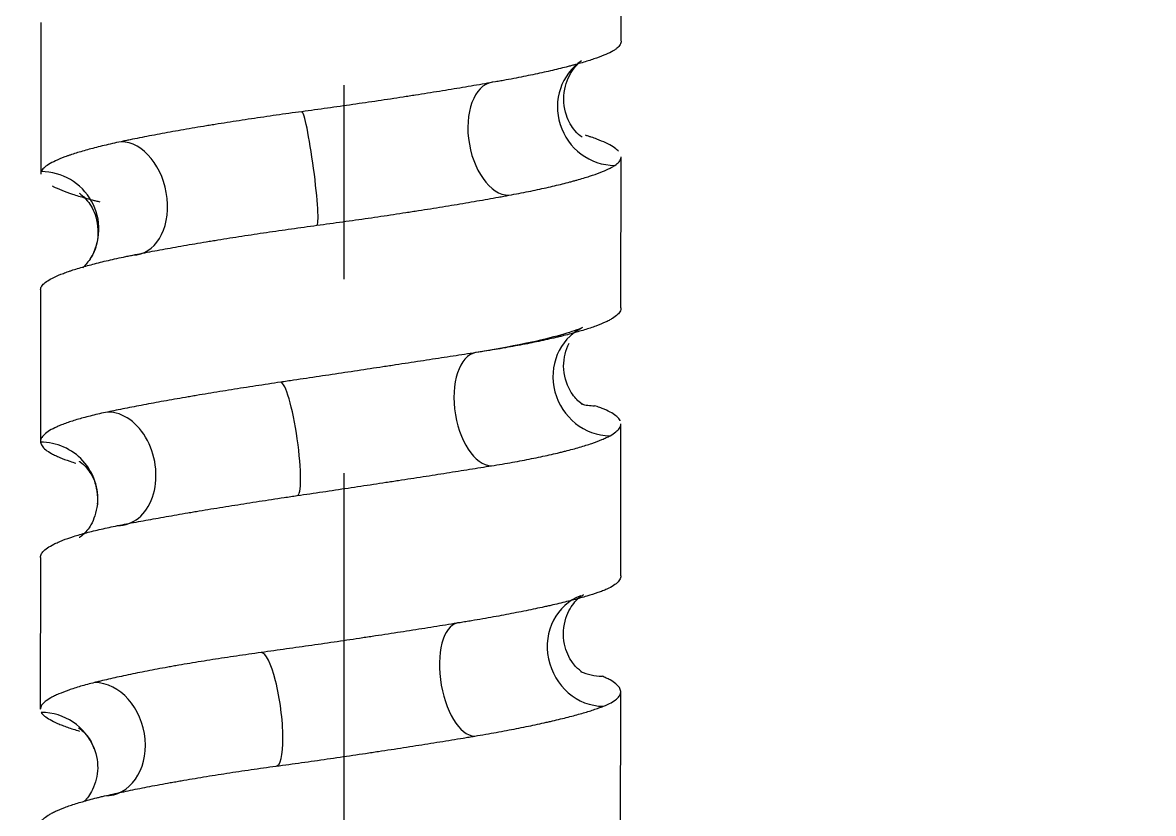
# Model space of a CAD drawing. Header units: millimetres. Extents: x 6110 to 6704, y -2661 to -1821.
# Drawn here: x 6335.91 to 6343.31, y -2367.74 to -2362.57 of the extents above; entities that cross this region are included whole.
import ezdxf

# ---------------------------------------------------------------- set-up
doc = ezdxf.new("R2010")
doc.units = ezdxf.units.MM
doc.header["$LTSCALE"] = 0.1
doc.linetypes.add('CENTERX2', pattern=[101.6, 63.5, -12.7, 12.7, -12.7])
doc.linetypes.add('HIDDEN2', pattern=[4.7625, 3.175, -1.5875])
doc.layers.add('1', color=4, linetype='HIDDEN2', lineweight=13)
doc.layers.add('DIM', color=3, linetype='Continuous', lineweight=9)
doc.layers.add('CENTER', color=1, linetype='CENTERX2')

msp = doc.modelspace()

# ---------------------------------------------------------------- hatches: boundary and pattern name
at = {"layer": 'DIM'}
h = msp.add_hatch(dxfattribs=at)
h.set_pattern_fill('ANSI31', color=2)
edge = h.paths.add_edge_path()
edge.add_line((6619.6172, -2595.9805), (6619.6172, -1962.2056))
edge.add_line((6634.6172, -1966.1101), (6619.6172, -1966.1101))
edge.add_line((6634.6172, -2610.9805), (6634.6172, -1966.1101))
edge.add_line((6634.6172, -2610.9805), (6184.4567, -2610.9805))
edge.add_line((6619.6172, -2595.9805), (6184.4567, -2595.9805))
edge.add_line((6184.4567, -2610.9805), (6184.4567, -2595.9805))

# ---------------------------------------------------------------- linework, layer by layer
at = {"layer": '1', "color": 7, "linetype": 'Continuous', "lineweight": -3}
for p, q in [((6339.8255, -2362.6872), (6339.8262, -2361.693)), ((6336.0256, -2362.5671), (6336.0249, -2363.5576)), ((6339.8243, -2364.4337), (6339.825, -2363.445)), ((6336.0244, -2364.3154), (6336.0237, -2365.3081)), ((6339.8231, -2366.1876), (6339.8238, -2365.192)), ((6336.0232, -2366.0663), (6336.0225, -2367.0587)), ((6339.8219, -2367.9343), (6339.8226, -2366.9459)), ((6336.3762, -2367.319), (6336.3733, -2367.3117))]:
    msp.add_line(p, q, dxfattribs=at)
for centre, major_axis, ratio, start_param, end_param in [((6339.7731, -2363.1296), (0.1887, -0.3241), 0.964445, 3.199304, 5.770917), ((6339.0472, -2363.3256), (0.0667, -0.369), 0.583898, 3.037493, 6.175919), ((6337.7841, -2363.5214), (0.0498, -0.3717), 0.072854, 6.273294, 9.414781), ((6336.5887, -2363.7172), (0.0755, -0.3673), 0.696309, 6.141974, 9.280725), ((6336.0321, -2363.9135), (0.3165, -0.2011), 0.987473, 6.283032, 8.424981), ((6339.7371, -2364.8991), (0.1647, -0.3369), 0.94409, 3.164355, 5.848405), ((6338.9351, -2365.0952), (0.0586, -0.3704), 0.528197, 3.058074, 6.199575), ((6337.6505, -2365.2909), (0.0547, -0.371), 0.142955, 6.263483, 9.402245), ((6339.6716, -2364.7025), (0.1217, 0.3547), 0.911613, 3.182986, 3.444233), ((6336.4961, -2365.4867), (0.0746, -0.3675), 0.744418, 6.132615, 9.274245), ((6336.0238, -2365.6831), (0.3733, -0.0357), 0.989321, 6.282709, 7.948239), ((6339.6911, -2366.6687), (0.1295, -0.3519), 0.92292, 3.142237, 5.955318), ((6338.8189, -2366.8646), (0.0612, -0.37), 0.466248, 3.065635, 6.204409), ((6337.5177, -2367.0603), (0.0508, -0.3715), 0.210568, 6.254077, 9.395713), ((6339.7187, -2366.4721), (0.1541, 0.3419), 0.935474, 3.127848, 3.538349), ((6336.4102, -2367.2562), (0.0881, -0.3645), 0.787894, 6.09608, 9.234531), ((6336.0258, -2367.4527), (0.347, 0.1422), 0.989572, 6.279621, 7.460441)]:
    msp.add_ellipse(centre, major_axis=major_axis, ratio=ratio, start_param=start_param, end_param=end_param, dxfattribs=at)
for points, knots in [([(6339.8255, -2362.6879), (6339.8255, -2362.6957), (6339.821, -2362.7116), (6339.8073, -2362.727), (6339.793, -2362.7387), (6339.7877, -2362.7426), (6339.7757, -2362.7503), (6339.7691, -2362.7541), (6339.7619, -2362.7579)], [0, 0, 0, 0, 0.324036, 0.662018, 0.662018, 0.831009, 0.831009, 1, 1, 1, 1]), ([(6339.7619, -2362.7579), (6339.7473, -2362.7655), (6339.7304, -2362.7732), (6339.6922, -2362.7888), (6339.6494, -2362.8047), (6339.5978, -2362.8209), (6339.5557, -2362.8333), (6339.5411, -2362.8375), (6339.5183, -2362.8437), (6339.5106, -2362.8458), (6339.4949, -2362.85), (6339.4869, -2362.8521), (6339.4462, -2362.8627), (6339.4119, -2362.8711), (6339.3397, -2362.8878), (6339.264, -2362.9046), (6339.1812, -2362.9213), (6339.1165, -2362.9338), (6339.0944, -2362.938), (6339.0607, -2362.9442), (6339.0493, -2362.9463), (6339.0264, -2362.9505), (6339.0148, -2362.9525), (6339.0032, -2362.9546)], [0, 0, 0, 0, 0.125, 0.125, 0.25, 0.375, 0.375, 0.4375, 0.4375, 0.46875, 0.46875, 0.5, 0.5, 0.625, 0.625, 0.75, 0.875, 0.875, 0.9375, 0.9375, 0.96875, 0.96875, 1, 1, 1, 1]), ([(6339.571, -2363.3167), (6339.5709, -2363.3167), (6339.5651, -2363.3133), (6339.5241, -2363.2824), (6339.4534, -2363.1716), (6339.4404, -2363.004), (6339.4978, -2362.8864), (6339.533, -2362.8479), (6339.5428, -2362.8384)], [0, 0, 0, 0, 0.102696, 0.282858, 0.471122, 0.704142, 0.910172, 1, 1, 1, 1]), ([(6339.0032, -2362.9546), (6338.9568, -2362.9628), (6338.9094, -2362.971), (6338.8125, -2362.9876), (6338.7136, -2363.0041), (6338.6106, -2363.0208), (6338.5318, -2363.0333), (6338.5053, -2363.0375), (6338.4651, -2363.0438), (6338.4516, -2363.0459), (6338.4246, -2363.0501), (6338.411, -2363.0522), (6338.343, -2363.0627), (6338.2884, -2363.0709), (6338.1787, -2363.0872), (6338.0687, -2363.1033), (6337.9578, -2363.119), (6337.8465, -2363.1345), (6337.7906, -2363.1422), (6337.7345, -2363.1497)], [0, 0, 0, 0, 0.125, 0.125, 0.25, 0.375, 0.375, 0.4375, 0.4375, 0.46875, 0.46875, 0.5, 0.5, 0.625, 0.625, 0.75, 0.875, 0.875, 1, 1, 1, 1]), ([(6337.7345, -2363.1497), (6337.6782, -2363.1573), (6337.6225, -2363.165), (6337.5124, -2363.1806), (6337.4038, -2363.1964), (6337.2978, -2363.2126), (6337.2193, -2363.2249), (6337.1933, -2363.2291), (6337.1546, -2363.2353), (6337.1417, -2363.2374), (6337.1161, -2363.2416), (6337.1033, -2363.2437), (6337.0399, -2363.2542), (6336.9907, -2363.2626), (6336.895, -2363.2794), (6336.8022, -2363.2962), (6336.715, -2363.3129), (6336.6517, -2363.3254), (6336.631, -2363.3295), (6336.6004, -2363.3358), (6336.5903, -2363.3379), (6336.5703, -2363.342), (6336.5605, -2363.3441), (6336.5507, -2363.3462)], [0, 0, 0, 0, 0.125, 0.125, 0.25, 0.375, 0.375, 0.4375, 0.4375, 0.46875, 0.46875, 0.5, 0.5, 0.625, 0.625, 0.75, 0.875, 0.875, 0.9375, 0.9375, 0.96875, 0.96875, 1, 1, 1, 1]), ([(6339.8083, -2363.4089), (6339.807, -2363.4075), (6339.8057, -2363.4061), (6339.7961, -2363.3963), (6339.7854, -2363.3878), (6339.7592, -2363.371), (6339.7284, -2363.3542), (6339.6881, -2363.3374), (6339.6544, -2363.3248), (6339.6426, -2363.3206), (6339.6239, -2363.3143), (6339.6175, -2363.3123), (6339.6045, -2363.3081), (6339.5978, -2363.306), (6339.591, -2363.3039)], [0, 0, 0, 0, 0.039645, 0.039645, 0.279734, 0.279734, 0.519823, 0.759911, 0.759911, 0.879956, 0.879956, 0.939978, 0.939978, 1, 1, 1, 1]), ([(6336.5507, -2363.3462), (6336.5118, -2363.3544), (6336.4751, -2363.3626), (6336.4056, -2363.3792), (6336.3402, -2363.3958), (6336.2828, -2363.4125), (6336.2428, -2363.425), (6336.2236, -2363.4313), (6336.2056, -2363.4376), (6336.1938, -2363.4418), (6336.1881, -2363.4439), (6336.1601, -2363.4544), (6336.1401, -2363.4627), (6336.105, -2363.4791), (6336.0745, -2363.4953), (6336.0535, -2363.511), (6336.0372, -2363.5266), (6336.0314, -2363.5343), (6336.0281, -2363.5418)], [0, 0, 0, 0, 0.125, 0.125, 0.25, 0.375, 0.375, 0.4375, 0.46875, 0.46875, 0.5, 0.5, 0.625, 0.625, 0.75, 0.875, 0.875, 1, 1, 1, 1]), ([(6339.7844, -2363.5012), (6339.7961, -2363.4936), (6339.8052, -2363.4859), (6339.8183, -2363.4702), (6339.8239, -2363.4596), (6339.825, -2363.4487), (6339.825, -2363.446)], [0, 0, 0, 0, 0.426733, 0.426733, 0.853466, 1, 1, 1, 1]), ([(6339.0905, -2363.6967), (6339.1349, -2363.6885), (6339.1774, -2363.6803), (6339.2588, -2363.6638), (6339.3367, -2363.6472), (6339.4073, -2363.6305), (6339.4576, -2363.618), (6339.4821, -2363.6117), (6339.5055, -2363.6054), (6339.5209, -2363.6012), (6339.5285, -2363.5991), (6339.5657, -2363.5886), (6339.5931, -2363.5804), (6339.6435, -2363.564), (6339.6894, -2363.5478), (6339.7264, -2363.5321), (6339.7507, -2363.5204), (6339.7583, -2363.5165), (6339.7722, -2363.5088), (6339.7786, -2363.505), (6339.7844, -2363.5012)], [0, 0, 0, 0, 0.125, 0.125, 0.25, 0.375, 0.375, 0.4375, 0.46875, 0.46875, 0.5, 0.5, 0.625, 0.625, 0.75, 0.875, 0.875, 0.9375, 0.9375, 1, 1, 1, 1]), ([(6336.0995, -2363.6343), (6336.102, -2363.6357), (6336.1047, -2363.6371), (6336.1238, -2363.6469), (6336.1425, -2363.6554), (6336.1844, -2363.6723), (6336.2307, -2363.6891), (6336.2859, -2363.7059), (6336.3306, -2363.7185), (6336.3461, -2363.7227), (6336.3702, -2363.729), (6336.3783, -2363.7311), (6336.3949, -2363.7352), (6336.4034, -2363.7373), (6336.4119, -2363.7394)], [0, 0, 0, 0, 0.03927, 0.03927, 0.279453, 0.279453, 0.519635, 0.759818, 0.759818, 0.879909, 0.879909, 0.939954, 0.939954, 1, 1, 1, 1]), ([(6336.2776, -2363.6834), (6336.2776, -2363.6834), (6336.2854, -2363.6879), (6336.3317, -2363.7263), (6336.3996, -2363.84), (6336.405, -2363.9984), (6336.3697, -2364.0813), (6336.3486, -2364.1146)], [0, 0, 0, 0, 0.148976, 0.345882, 0.555855, 0.817299, 1, 1, 1, 1]), ([(6337.8337, -2363.8931), (6337.8903, -2363.8855), (6337.9466, -2363.8778), (6338.0586, -2363.8622), (6338.1699, -2363.8464), (6338.28, -2363.8302), (6338.3621, -2363.8179), (6338.3894, -2363.8137), (6338.4302, -2363.8075), (6338.4438, -2363.8054), (6338.4709, -2363.8012), (6338.4844, -2363.7991), (6338.5517, -2363.7886), (6338.6044, -2363.7802), (6338.7076, -2363.7634), (6338.8086, -2363.7467), (6338.9052, -2363.73), (6338.976, -2363.7175), (6338.9993, -2363.7133), (6339.0339, -2363.7071), (6339.0453, -2363.705), (6339.0681, -2363.7008), (6339.0793, -2363.6988), (6339.0905, -2363.6967)], [0, 0, 0, 0, 0.125, 0.125, 0.25, 0.375, 0.375, 0.4375, 0.4375, 0.46875, 0.46875, 0.5, 0.5, 0.625, 0.625, 0.75, 0.875, 0.875, 0.9375, 0.9375, 0.96875, 0.96875, 1, 1, 1, 1]), ([(6336.6275, -2364.0883), (6336.6686, -2364.0801), (6336.7112, -2364.0718), (6336.7989, -2364.0553), (6336.8893, -2364.0387), (6336.9849, -2364.022), (6337.0587, -2364.0095), (6337.0961, -2364.0032), (6337.1343, -2363.9969), (6337.1599, -2363.9927), (6337.1728, -2363.9906), (6337.2375, -2363.9802), (6337.2898, -2363.9719), (6337.3955, -2363.9556), (6337.5024, -2363.9395), (6337.6115, -2363.9238), (6337.7217, -2363.9083), (6337.7774, -2363.9006), (6337.8337, -2363.8931)], [0, 0, 0, 0, 0.125, 0.125, 0.25, 0.375, 0.375, 0.4375, 0.46875, 0.46875, 0.5, 0.5, 0.625, 0.625, 0.75, 0.875, 0.875, 1, 1, 1, 1]), ([(6336.0361, -2364.2851), (6336.0424, -2364.2775), (6336.0511, -2364.2698), (6336.0734, -2364.2542), (6336.1004, -2364.2383), (6336.1369, -2364.222), (6336.1678, -2364.2096), (6336.1787, -2364.2055), (6336.1959, -2364.1992), (6336.2018, -2364.1971), (6336.214, -2364.1929), (6336.2202, -2364.1908), (6336.2518, -2364.1803), (6336.2792, -2364.1718), (6336.3381, -2364.1551), (6336.4009, -2364.1383), (6336.4717, -2364.1216), (6336.5279, -2364.1091), (6336.5471, -2364.1049), (6336.5767, -2364.0986), (6336.5868, -2364.0966), (6336.607, -2364.0924), (6336.6172, -2364.0903), (6336.6275, -2364.0883)], [0, 0, 0, 0, 0.125, 0.125, 0.25, 0.375, 0.375, 0.4375, 0.4375, 0.46875, 0.46875, 0.5, 0.5, 0.625, 0.625, 0.75, 0.875, 0.875, 0.9375, 0.9375, 0.96875, 0.96875, 1, 1, 1, 1]), ([(6336.0244, -2364.314), (6336.0244, -2364.312), (6336.0246, -2364.3101), (6336.0261, -2364.3004), (6336.0298, -2364.2927), (6336.0361, -2364.2851)], [0, 0, 0, 0, 0.198868, 0.198868, 1, 1, 1, 1]), ([(6339.8243, -2364.4335), (6339.8243, -2364.44), (6339.8229, -2364.4464), (6339.8164, -2364.4612), (6339.804, -2364.478), (6339.782, -2364.4947), (6339.7617, -2364.5073), (6339.7544, -2364.5114), (6339.7424, -2364.5177), (6339.7382, -2364.5198), (6339.7296, -2364.5239), (6339.7251, -2364.526), (6339.7205, -2364.5281)], [0, 0, 0, 0, 0.202232, 0.202232, 0.468154, 0.734077, 0.734077, 0.867039, 0.867039, 0.933519, 0.933519, 1, 1, 1, 1]), ([(6339.5724, -2364.5622), (6339.5619, -2364.568), (6339.5187, -2364.5851), (6339.3595, -2364.6333), (6339.1287, -2364.6825), (6338.9488, -2364.7133), (6338.8765, -2364.7248)], [0, 0, 0, 0, 0.192202, 0.470015, 0.800729, 1, 1, 1, 1]), ([(6339.7205, -2364.5281), (6339.7022, -2364.5363), (6339.6817, -2364.5445), (6339.6363, -2364.5611), (6339.5867, -2364.5777), (6339.5285, -2364.5943), (6339.4817, -2364.6069), (6339.4575, -2364.6132), (6339.4321, -2364.6195), (6339.4149, -2364.6236), (6339.4061, -2364.6257), (6339.3618, -2364.6362), (6339.3247, -2364.6445), (6339.2472, -2364.6608), (6339.1664, -2364.677), (6339.0791, -2364.6927), (6339.0112, -2364.7044), (6338.9881, -2364.7082), (6338.9412, -2364.7159), (6338.9173, -2364.7197), (6338.8931, -2364.7235)], [0, 0, 0, 0, 0.125, 0.125, 0.25, 0.375, 0.375, 0.4375, 0.46875, 0.46875, 0.5, 0.5, 0.625, 0.625, 0.75, 0.875, 0.875, 0.9375, 0.9375, 1, 1, 1, 1]), ([(6338.8931, -2364.7235), (6338.8443, -2364.731), (6338.7947, -2364.7387), (6338.6936, -2364.7543), (6338.5908, -2364.7701), (6338.4846, -2364.7864), (6338.4036, -2364.7987), (6338.3764, -2364.8028), (6338.3352, -2364.8091), (6338.3214, -2364.8112), (6338.2938, -2364.8154), (6338.2799, -2364.8175), (6338.2105, -2364.828), (6338.1549, -2364.8364), (6338.0437, -2364.8531), (6337.9323, -2364.8699), (6337.8206, -2364.8866), (6337.7368, -2364.899), (6337.7088, -2364.9032), (6337.6668, -2364.9094), (6337.6528, -2364.9115), (6337.6249, -2364.9157), (6337.6109, -2364.9177), (6337.597, -2364.9198)], [0, 0, 0, 0, 0.125, 0.125, 0.25, 0.375, 0.375, 0.4375, 0.4375, 0.46875, 0.46875, 0.5, 0.5, 0.625, 0.625, 0.75, 0.875, 0.875, 0.9375, 0.9375, 0.96875, 0.96875, 1, 1, 1, 1]), ([(6339.579, -2365.0689), (6339.5789, -2365.0687), (6339.5772, -2365.0671), (6339.5568, -2365.0577), (6339.4809, -2364.9769), (6339.4329, -2364.8193), (6339.4631, -2364.7067), (6339.4842, -2364.6648)], [0, 0, 0, 0, 0.027282, 0.253883, 0.468792, 0.743507, 1, 1, 1, 1]), ([(6337.597, -2364.9198), (6337.5416, -2364.928), (6337.487, -2364.9362), (6337.3796, -2364.9527), (6337.2738, -2364.9693), (6337.1713, -2364.9859), (6337.0956, -2364.9984), (6337.0706, -2365.0026), (6337.0334, -2365.0089), (6337.0211, -2365.011), (6336.9965, -2365.0152), (6336.9842, -2365.0173), (6336.9235, -2365.0277), (6336.8765, -2365.036), (6336.7856, -2365.0523), (6336.6977, -2365.0685), (6336.616, -2365.0842), (6336.557, -2365.0959), (6336.5377, -2365.0998), (6336.4999, -2365.1074), (6336.4814, -2365.1113), (6336.4634, -2365.115)], [0, 0, 0, 0, 0.125, 0.125, 0.25, 0.375, 0.375, 0.4375, 0.4375, 0.46875, 0.46875, 0.5, 0.5, 0.625, 0.625, 0.75, 0.875, 0.875, 0.9375, 0.9375, 1, 1, 1, 1]), ([(6339.8196, -2365.1733), (6339.8192, -2365.1723), (6339.8187, -2365.1712), (6339.8139, -2365.1618), (6339.8071, -2365.1535), (6339.7889, -2365.1371), (6339.7659, -2365.1209), (6339.7335, -2365.1051), (6339.7056, -2365.0934), (6339.6957, -2365.0895), (6339.6747, -2365.0818), (6339.6635, -2365.0779), (6339.6518, -2365.0741)], [0, 0, 0, 0, 0.029917, 0.029917, 0.272438, 0.272438, 0.514959, 0.757479, 0.757479, 0.87874, 0.87874, 1, 1, 1, 1]), ([(6336.4634, -2365.115), (6336.4271, -2365.1226), (6336.393, -2365.1303), (6336.3292, -2365.146), (6336.2697, -2365.1618), (6336.2188, -2365.1781), (6336.1838, -2365.1905), (6336.1727, -2365.1947), (6336.1569, -2365.201), (6336.1517, -2365.2031), (6336.1417, -2365.2073), (6336.1369, -2365.2094), (6336.1133, -2365.22), (6336.097, -2365.2284), (6336.0693, -2365.2452), (6336.0464, -2365.262), (6336.0332, -2365.2787), (6336.0248, -2365.2954), (6336.0231, -2365.3037), (6336.0239, -2365.312)], [0, 0, 0, 0, 0.125, 0.125, 0.25, 0.375, 0.375, 0.4375, 0.4375, 0.46875, 0.46875, 0.5, 0.5, 0.625, 0.625, 0.75, 0.875, 0.875, 1, 1, 1, 1]), ([(6339.7525, -2365.2702), (6339.7678, -2365.2619), (6339.7805, -2365.2537), (6339.8011, -2365.2371), (6339.8169, -2365.2205), (6339.823, -2365.2038), (6339.8237, -2365.1943), (6339.8238, -2365.1931), (6339.8238, -2365.1919)], [0, 0, 0, 0, 0.318497, 0.318497, 0.636993, 0.95549, 0.95549, 1, 1, 1, 1]), ([(6336.0239, -2365.312), (6336.0247, -2365.3203), (6336.0279, -2365.3286), (6336.0393, -2365.3452), (6336.0554, -2365.3618), (6336.0811, -2365.3785), (6336.1039, -2365.3911), (6336.1122, -2365.3953), (6336.1254, -2365.4016), (6336.13, -2365.4038), (6336.1394, -2365.408), (6336.1443, -2365.4101), (6336.1694, -2365.4206), (6336.1916, -2365.4289), (6336.2286, -2365.4414), (6336.2418, -2365.4456), (6336.2556, -2365.4498)], [0, 0, 0, 0, 0.181196, 0.181196, 0.362393, 0.543589, 0.543589, 0.634187, 0.634187, 0.679486, 0.679486, 0.724785, 0.724785, 0.905982, 0.905982, 1, 1, 1, 1]), ([(6338.9771, -2365.4668), (6339.0243, -2365.4593), (6339.0697, -2365.4516), (6339.1571, -2365.436), (6339.241, -2365.4201), (6339.3182, -2365.4039), (6339.3735, -2365.3915), (6339.4005, -2365.3853), (6339.4265, -2365.379), (6339.4436, -2365.3748), (6339.4521, -2365.3727), (6339.4936, -2365.3622), (6339.5245, -2365.3538), (6339.582, -2365.337), (6339.6351, -2365.3202), (6339.6795, -2365.3035), (6339.7094, -2365.291), (6339.7188, -2365.2868), (6339.7321, -2365.2806), (6339.7364, -2365.2785), (6339.7447, -2365.2743), (6339.7487, -2365.2722), (6339.7525, -2365.2702)], [0, 0, 0, 0, 0.125, 0.125, 0.25, 0.375, 0.375, 0.4375, 0.46875, 0.46875, 0.5, 0.5, 0.625, 0.625, 0.75, 0.875, 0.875, 0.9375, 0.9375, 0.96875, 0.96875, 1, 1, 1, 1]), ([(6336.2769, -2365.4373), (6336.277, -2365.4374), (6336.281, -2365.4398), (6336.3133, -2365.4613), (6336.3867, -2365.5624), (6336.3973, -2365.6572), (6336.3971, -2365.7188)], [0, 0, 0, 0, 0.112778, 0.39033, 0.669635, 1, 1, 1, 1]), ([(6337.7041, -2365.6619), (6337.7599, -2365.6537), (6337.8156, -2365.6455), (6337.9268, -2365.629), (6338.0376, -2365.6125), (6338.1479, -2365.5958), (6338.2304, -2365.5833), (6338.2579, -2365.5791), (6338.2991, -2365.5729), (6338.3128, -2365.5708), (6338.3402, -2365.5666), (6338.3539, -2365.5645), (6338.4221, -2365.554), (6338.4757, -2365.5458), (6338.581, -2365.5295), (6338.6844, -2365.5133), (6338.7842, -2365.4976), (6338.8577, -2365.4859), (6338.8819, -2365.4821), (6338.9299, -2365.4744), (6338.9537, -2365.4706), (6338.9771, -2365.4668)], [0, 0, 0, 0, 0.125, 0.125, 0.25, 0.375, 0.375, 0.4375, 0.4375, 0.46875, 0.46875, 0.5, 0.5, 0.625, 0.625, 0.75, 0.875, 0.875, 0.9375, 0.9375, 1, 1, 1, 1]), ([(6336.5288, -2365.8584), (6336.5673, -2365.8508), (6336.6073, -2365.8431), (6336.6905, -2365.8275), (6336.7766, -2365.8117), (6336.8686, -2365.7954), (6336.9399, -2365.7831), (6336.9761, -2365.7769), (6337.0132, -2365.7706), (6337.0381, -2365.7664), (6337.0507, -2365.7643), (6337.1136, -2365.7538), (6337.1647, -2365.7454), (6337.2685, -2365.7286), (6337.3738, -2365.7119), (6337.4821, -2365.6952), (6337.5645, -2365.6827), (6337.5922, -2365.6785), (6337.634, -2365.6723), (6337.648, -2365.6702), (6337.676, -2365.6661), (6337.6901, -2365.664), (6337.7041, -2365.6619)], [0, 0, 0, 0, 0.125, 0.125, 0.25, 0.375, 0.375, 0.4375, 0.46875, 0.46875, 0.5, 0.5, 0.625, 0.625, 0.75, 0.875, 0.875, 0.9375, 0.9375, 0.96875, 0.96875, 1, 1, 1, 1]), ([(6336.3971, -2365.7188), (6336.3861, -2365.7737), (6336.3628, -2365.8551), (6336.298, -2365.9241), (6336.2785, -2365.9361), (6336.2766, -2365.9372), (6336.2766, -2365.9372)], [0, 0, 0, 0, 0.350632, 0.644478, 0.920568, 1, 1, 1, 1]), ([(6336.025, -2366.0541), (6336.0274, -2366.0459), (6336.0323, -2366.0376), (6336.0469, -2366.021), (6336.0662, -2366.0044), (6336.095, -2365.9877), (6336.1202, -2365.9752), (6336.1292, -2365.971), (6336.1436, -2365.9647), (6336.1485, -2365.9626), (6336.1587, -2365.9584), (6336.164, -2365.9563), (6336.191, -2365.9458), (6336.2147, -2365.9375), (6336.2663, -2365.9211), (6336.322, -2365.9049), (6336.386, -2365.8892), (6336.4372, -2365.8775), (6336.4548, -2365.8736), (6336.491, -2365.866), (6336.5097, -2365.8622), (6336.5288, -2365.8584)], [0, 0, 0, 0, 0.125, 0.125, 0.25, 0.375, 0.375, 0.4375, 0.4375, 0.46875, 0.46875, 0.5, 0.5, 0.625, 0.625, 0.75, 0.875, 0.875, 0.9375, 0.9375, 1, 1, 1, 1]), ([(6339.8231, -2366.1877), (6339.8231, -2366.188), (6339.8231, -2366.1882), (6339.823, -2366.1906), (6339.8228, -2366.1927), (6339.8221, -2366.1969), (6339.8216, -2366.199), (6339.8182, -2366.2095), (6339.8131, -2366.2178), (6339.798, -2366.2342), (6339.7781, -2366.2504), (6339.7488, -2366.2662), (6339.7231, -2366.2778), (6339.714, -2366.2817), (6339.6944, -2366.2894), (6339.684, -2366.2932), (6339.6731, -2366.297)], [0, 0, 0, 0, 0.007304, 0.007304, 0.062454, 0.062454, 0.117604, 0.117604, 0.338203, 0.338203, 0.558802, 0.779401, 0.779401, 0.8897, 0.8897, 1, 1, 1, 1]), ([(6339.6731, -2366.297), (6339.651, -2366.3046), (6339.6268, -2366.3123), (6339.5741, -2366.3279), (6339.5174, -2366.3438), (6339.4524, -2366.36), (6339.4005, -2366.3724), (6339.3738, -2366.3786), (6339.3459, -2366.3849), (6339.327, -2366.3891), (6339.3174, -2366.3912), (6339.2691, -2366.4017), (6339.2289, -2366.4101), (6339.1455, -2366.4269), (6339.0591, -2366.4436), (6338.9666, -2366.4603), (6338.8949, -2366.4728), (6338.8707, -2366.477), (6338.8337, -2366.4832), (6338.8212, -2366.4853), (6338.7962, -2366.4894), (6338.7836, -2366.4915), (6338.771, -2366.4936)], [0, 0, 0, 0, 0.125, 0.125, 0.25, 0.375, 0.375, 0.4375, 0.46875, 0.46875, 0.5, 0.5, 0.625, 0.625, 0.75, 0.875, 0.875, 0.9375, 0.9375, 0.96875, 0.96875, 1, 1, 1, 1]), ([(6339.5706, -2366.8205), (6339.5707, -2366.8205), (6339.561, -2366.8101), (6339.5041, -2366.763), (6339.4394, -2366.6311), (6339.4499, -2366.4636), (6339.5221, -2366.3507), (6339.5706, -2366.3136), (6339.5786, -2366.3098), (6339.5786, -2366.3098)], [0, 0, 0, 0, 0.120945, 0.26499, 0.423158, 0.607366, 0.762231, 0.893428, 1, 1, 1, 1]), ([(6338.771, -2366.4936), (6338.7207, -2366.5018), (6338.6696, -2366.51), (6338.5661, -2366.5265), (6338.4612, -2366.543), (6338.3535, -2366.5597), (6338.2717, -2366.5722), (6338.2443, -2366.5764), (6338.2028, -2366.5826), (6338.189, -2366.5847), (6338.1611, -2366.5889), (6338.1472, -2366.591), (6338.0775, -2366.6015), (6338.0218, -2366.6097), (6337.9107, -2366.6261), (6337.7998, -2366.6422), (6337.6893, -2366.6579), (6337.6066, -2366.6696), (6337.579, -2366.6734), (6337.524, -2366.6811), (6337.4965, -2366.6849), (6337.4691, -2366.6886)], [0, 0, 0, 0, 0.125, 0.125, 0.25, 0.375, 0.375, 0.4375, 0.4375, 0.46875, 0.46875, 0.5, 0.5, 0.625, 0.625, 0.75, 0.875, 0.875, 0.9375, 0.9375, 1, 1, 1, 1]), ([(6337.4691, -2366.6886), (6337.4141, -2366.6962), (6337.3601, -2366.7039), (6337.2541, -2366.7195), (6337.1501, -2366.7353), (6337.0501, -2366.7516), (6336.9767, -2366.7639), (6336.9524, -2366.768), (6336.9164, -2366.7743), (6336.9045, -2366.7764), (6336.8808, -2366.7806), (6336.869, -2366.7827), (6336.8106, -2366.7932), (6336.7656, -2366.8016), (6336.6789, -2366.8184), (6336.5957, -2366.8352), (6336.5191, -2366.8519), (6336.4642, -2366.8644), (6336.4463, -2366.8686), (6336.4202, -2366.8748), (6336.4116, -2366.8769), (6336.3946, -2366.8811), (6336.3862, -2366.8831), (6336.378, -2366.8852)], [0, 0, 0, 0, 0.125, 0.125, 0.25, 0.375, 0.375, 0.4375, 0.4375, 0.46875, 0.46875, 0.5, 0.5, 0.625, 0.625, 0.75, 0.875, 0.875, 0.9375, 0.9375, 0.96875, 0.96875, 1, 1, 1, 1]), ([(6339.709, -2367.0403), (6339.7283, -2367.0327), (6339.7451, -2367.025), (6339.7737, -2367.0094), (6339.7975, -2366.9935), (6339.8116, -2366.9772), (6339.8185, -2366.9649), (6339.8202, -2366.9607), (6339.8218, -2366.9544), (6339.8221, -2366.9523), (6339.8226, -2366.9481), (6339.8226, -2366.946), (6339.8221, -2366.9354), (6339.8192, -2366.927), (6339.8086, -2366.9102), (6339.7931, -2366.8933), (6339.7679, -2366.8766), (6339.7453, -2366.864), (6339.7371, -2366.8598), (6339.7239, -2366.8536), (6339.7194, -2366.8515), (6339.71, -2366.8473), (6339.7052, -2366.8452), (6339.7002, -2366.8431)], [0, 0, 0, 0, 0.125, 0.125, 0.25, 0.375, 0.375, 0.4375, 0.4375, 0.46875, 0.46875, 0.5, 0.5, 0.625, 0.625, 0.75, 0.875, 0.875, 0.9375, 0.9375, 0.96875, 0.96875, 1, 1, 1, 1]), ([(6336.378, -2366.8852), (6336.3452, -2366.8934), (6336.3147, -2366.9017), (6336.2581, -2366.9182), (6336.2059, -2366.9349), (6336.1625, -2366.9516), (6336.1332, -2366.9641), (6336.124, -2366.9683), (6336.111, -2366.9746), (6336.1069, -2366.9767), (6336.0988, -2366.9809), (6336.0949, -2366.9831), (6336.0762, -2366.9935), (6336.0637, -2367.0018), (6336.0437, -2367.0182), (6336.0285, -2367.0344), (6336.0229, -2367.0502), (6336.0225, -2367.0586), (6336.0225, -2367.0593), (6336.0225, -2367.0599)], [0, 0, 0, 0, 0.141183, 0.141183, 0.282366, 0.42355, 0.42355, 0.494141, 0.494141, 0.529437, 0.529437, 0.564733, 0.564733, 0.705916, 0.705916, 0.847099, 0.988282, 0.988282, 1, 1, 1, 1]), ([(6336.0289, -2367.081), (6336.0335, -2367.0886), (6336.0407, -2367.0964), (6336.0597, -2367.1121), (6336.0836, -2367.128), (6336.1169, -2367.1443), (6336.1455, -2367.1567), (6336.1556, -2367.1609), (6336.1718, -2367.1672), (6336.1773, -2367.1693), (6336.1886, -2367.1735), (6336.1945, -2367.1756), (6336.2243, -2367.1862), (6336.2502, -2367.1946), (6336.2786, -2367.2032), (6336.2791, -2367.2033), (6336.2795, -2367.2035)], [0, 0, 0, 0, 0.199387, 0.199387, 0.398774, 0.598161, 0.598161, 0.697855, 0.697855, 0.747701, 0.747701, 0.797548, 0.797548, 0.996935, 0.996935, 1, 1, 1, 1]), ([(6338.8664, -2367.2357), (6338.9152, -2367.2275), (6338.9623, -2367.2193), (6339.0536, -2367.2028), (6339.1417, -2367.1862), (6339.2236, -2367.1696), (6339.2828, -2367.157), (6339.3117, -2367.1508), (6339.3398, -2367.1445), (6339.3583, -2367.1403), (6339.3675, -2367.1382), (6339.4126, -2367.1277), (6339.4466, -2367.1194), (6339.5104, -2367.1031), (6339.57, -2367.0869), (6339.6213, -2367.0712), (6339.6566, -2367.0595), (6339.6678, -2367.0556), (6339.6893, -2367.0479), (6339.6994, -2367.0441), (6339.709, -2367.0403)], [0, 0, 0, 0, 0.125, 0.125, 0.25, 0.375, 0.375, 0.4375, 0.46875, 0.46875, 0.5, 0.5, 0.625, 0.625, 0.75, 0.875, 0.875, 0.9375, 0.9375, 1, 1, 1, 1]), ([(6336.2717, -2367.1812), (6336.2717, -2367.1812), (6336.272, -2367.1812), (6336.2872, -2367.1886), (6336.3408, -2367.244), (6336.3646, -2367.2922), (6336.3728, -2367.3104)], [0, 0, 0, 0, 0.005149, 0.451561, 0.81566, 1, 1, 1, 1]), ([(6337.5662, -2367.432), (6337.6219, -2367.4245), (6337.6777, -2367.4168), (6337.7892, -2367.4012), (6337.9008, -2367.3854), (6338.0125, -2367.3691), (6338.0963, -2367.3568), (6338.1242, -2367.3527), (6338.1662, -2367.3464), (6338.1802, -2367.3443), (6338.2081, -2367.3401), (6338.2221, -2367.338), (6338.2917, -2367.3275), (6338.3466, -2367.3191), (6338.4548, -2367.3024), (6338.5614, -2367.2856), (6338.665, -2367.269), (6338.7415, -2367.2565), (6338.7668, -2367.2523), (6338.8044, -2367.2461), (6338.8169, -2367.244), (6338.8418, -2367.2398), (6338.8541, -2367.2378), (6338.8664, -2367.2357)], [0, 0, 0, 0, 0.125, 0.125, 0.25, 0.375, 0.375, 0.4375, 0.4375, 0.46875, 0.46875, 0.5, 0.5, 0.625, 0.625, 0.75, 0.875, 0.875, 0.9375, 0.9375, 0.96875, 0.96875, 1, 1, 1, 1]), ([(6336.3728, -2367.3104), (6336.3921, -2367.3638), (6336.4097, -2367.461), (6336.3639, -2367.6025), (6336.3209, -2367.6518), (6336.3061, -2367.6663), (6336.3061, -2367.6663)], [0, 0, 0, 0, 0.363216, 0.711882, 0.999997, 1, 1, 1, 1]), ([(6336.4434, -2367.6273), (6336.4787, -2367.6191), (6336.5156, -2367.6108), (6336.5928, -2367.5943), (6336.6731, -2367.5777), (6336.7599, -2367.5611), (6336.8274, -2367.5486), (6336.8617, -2367.5423), (6336.897, -2367.536), (6336.9207, -2367.5318), (6336.9327, -2367.5297), (6336.9928, -2367.5192), (6337.0419, -2367.511), (6337.1418, -2367.4946), (6337.2435, -2367.4785), (6337.3489, -2367.4628), (6337.4294, -2367.4511), (6337.4564, -2367.4473), (6337.511, -2367.4396), (6337.5386, -2367.4358), (6337.5662, -2367.432)], [0, 0, 0, 0, 0.125, 0.125, 0.25, 0.375, 0.375, 0.4375, 0.46875, 0.46875, 0.5, 0.5, 0.625, 0.625, 0.75, 0.875, 0.875, 0.9375, 0.9375, 1, 1, 1, 1]), ([(6336.0228, -2367.8243), (6336.0211, -2367.8167), (6336.022, -2367.809), (6336.0287, -2367.7933), (6336.0402, -2367.7774), (6336.0615, -2367.7611), (6336.0812, -2367.7488), (6336.0884, -2367.7446), (6336.1, -2367.7383), (6336.1041, -2367.7362), (6336.1125, -2367.732), (6336.1169, -2367.7299), (6336.1394, -2367.7194), (6336.1597, -2367.7109), (6336.2046, -2367.6941), (6336.2539, -2367.6774), (6336.3119, -2367.6606), (6336.3587, -2367.6481), (6336.3749, -2367.6439), (6336.4, -2367.6377), (6336.4085, -2367.6356), (6336.4257, -2367.6314), (6336.4345, -2367.6294), (6336.4434, -2367.6273)], [0, 0, 0, 0, 0.125, 0.125, 0.25, 0.375, 0.375, 0.4375, 0.4375, 0.46875, 0.46875, 0.5, 0.5, 0.625, 0.625, 0.75, 0.875, 0.875, 0.9375, 0.9375, 0.96875, 0.96875, 1, 1, 1, 1])]:
    msp.add_open_spline(points, degree=3, knots=knots, dxfattribs=at)
for points in [[(6336.0281, -2363.5418), (6336.026, -2363.5467), (6336.0249, -2363.5517), (6336.0249, -2363.5567)], [(6336.3486, -2364.1146), (6336.3289, -2364.1398), (6336.3131, -2364.1593), (6336.3008, -2364.172)], [(6336.0232, -2366.0659), (6336.0232, -2366.062), (6336.0238, -2366.058), (6336.025, -2366.0541)]]:
    msp.add_open_spline(points, degree=3, dxfattribs=at)
at = {"layer": 'CENTER'}
msp.add_line((6338.0093, -2152.1552), (6338.0093, -2433.1083), dxfattribs=at)

doc.saveas('drawing.dxf')
